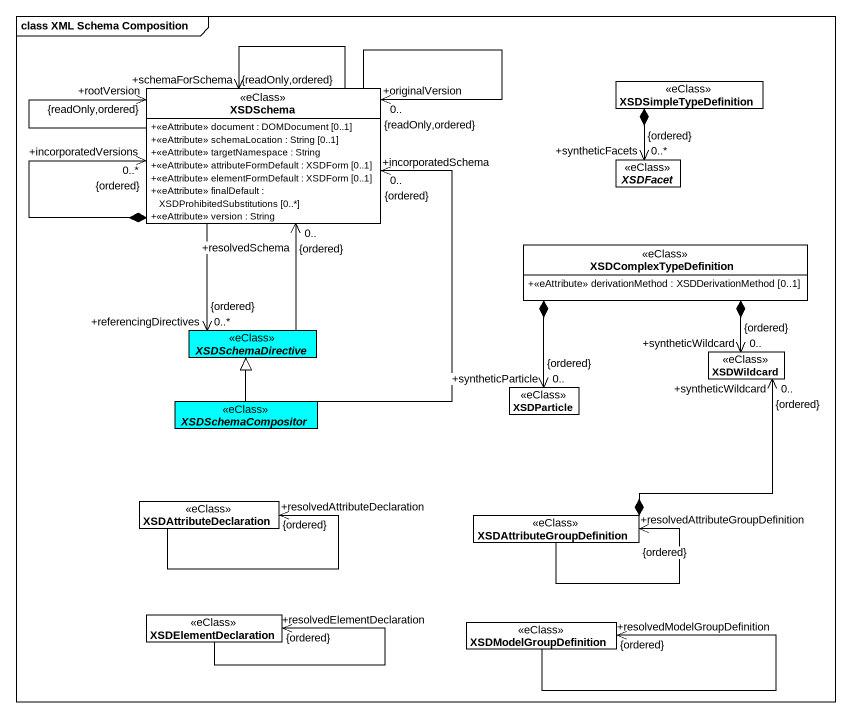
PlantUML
@startuml
mainframe class XML Schema Composition
hide circle
hide empty members
skinparam classAttributeIconSize 0
class XSDSchema <<eClass>> {
  +<<eAttribute>> document : DOMDocument [0..1]
  +<<eAttribute>> schemaLocation : String [0..1]
  +<<eAttribute>> targetNamespace : String
  +<<eAttribute>> attributeFormDefault : XSDForm [0..1]
  +<<eAttribute>> elementFormDefault : XSDForm [0..1]
  +<<eAttribute>> finalDefault : XSDProhibitedSubstitutions [0..*]
  +<<eAttribute>> version : String
}
class XSDSimpleTypeDefinition <<eClass>>
abstract class XSDFacet <<eClass>>
class XSDComplexTypeDefinition <<eClass>> {
  +<<eAttribute>> derivationMethod : XSDDerivationMethod [0..1]
}
abstract class XSDSchemaDirective <<eClass>> #00FFFF
class XSDParticle <<eClass>>
class XSDWildcard <<eClass>>
abstract class XSDSchemaCompositor <<eClass>> #00FFFF
class XSDAttributeDeclaration <<eClass>>
class XSDAttributeGroupDefinition <<eClass>>
class XSDElementDeclaration <<eClass>>
class XSDModelGroupDefinition <<eClass>>
XSDSchema --> "+originalVersion\n0..\n{readOnly,ordered}" XSDSchema
XSDSchema *--> "+incorporatedVersions\n0..*\n{ordered}" XSDSchema
XSDSchema --> "+schemaForSchema\n{readOnly,ordered}" XSDSchema
XSDSchema --> "+rootVersion\n{readOnly,ordered}" XSDSchema
XSDSchema "+resolvedSchema\n0..\n{ordered}" <-- XSDSchemaDirective
XSDSimpleTypeDefinition *--> "+syntheticFacets\n0..*\n{ordered}" XSDFacet
XSDSchemaDirective "+referencingDirectives\n0..*\n{ordered}" <-up- XSDSchema
XSDParticle "+syntheticParticle\n0..\n{ordered}" <-up-* XSDComplexTypeDefinition
XSDWildcard "+syntheticWildcard\n0..\n{ordered}" <-up-* XSDComplexTypeDefinition
XSDWildcard "+syntheticWildcard\n0..\n{ordered}" <--* XSDAttributeGroupDefinition
XSDSchemaCompositor -up-> "+incorporatedSchema\n0..\n{ordered}" XSDSchema
XSDSchemaCompositor -up-|> XSDSchemaDirective
XSDAttributeDeclaration "+resolvedAttributeDeclaration\n{ordered}" <-- XSDAttributeDeclaration
XSDAttributeGroupDefinition --> "+resolvedAttributeGroupDefinition\n{ordered}" XSDAttributeGroupDefinition
XSDElementDeclaration --> "+resolvedElementDeclaration\n{ordered}" XSDElementDeclaration
XSDModelGroupDefinition --> "+resolvedModelGroupDefinition\n{ordered}" XSDModelGroupDefinition
@enduml
